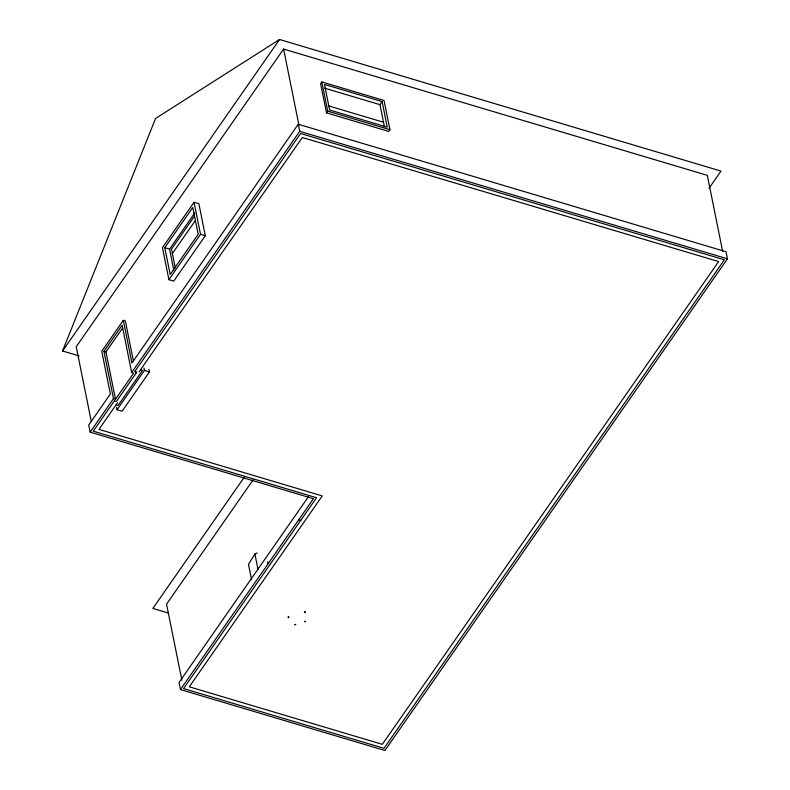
<?xml version="1.0" encoding="UTF-8"?>
<svg xmlns="http://www.w3.org/2000/svg" width="790" height="790" viewBox="0 0 790 790"><rect width="100%" height="100%" fill="white"/><g stroke="black" fill="none" stroke-linecap="round" stroke-linejoin="round"><path stroke-width="1.19" d="M79.109 355.935L62.548 350.997L155.561 118.47L279.541 39.5L721.003 171.075L709.005 188.297M257.115 553L254.913 554.017L248.475 564.317L251.576 579.732M62.548 350.997L279.541 39.5M722.672 251.497L707.327 175.35L283.59 49.059L76.225 346.721L91.344 421.663M194.044 202.28L162.444 247.645L168.902 279.66L173.711 281.102L205.311 235.726L198.863 203.721L194.044 202.28L200.502 234.294L168.902 279.66M164.764 247.685L192.78 207.454L198.181 234.265L170.166 274.486L164.764 247.685L169.573 249.117L173.8 270.091M169.573 249.117L194.794 212.915M194.458 216.164L171.489 249.136L175.291 268.027M123.329 320.335L101.752 351.303L110.363 393.993L88.727 425.05L90.159 432.13L313.433 498.688L180.466 689.561L384.937 750.5L727.452 258.824L726.02 251.733L298.274 124.247L131.93 363.025L123.329 320.335L125.334 320.938L133.461 361.257M103.944 351.333L122.134 325.223L131.673 372.534L133.678 373.137L115.488 399.246L113.484 398.644L103.944 351.333L105.949 351.935L115.488 399.246M172.368 253.531L195.347 220.558M105.949 351.935L122.746 327.83M321.826 81.943L320.622 83.671L326.507 112.871L388.71 131.407L389.914 129.678L384.029 100.478L321.826 81.943L327.712 111.133L326.507 112.871M90.159 432.13L113.484 398.644M131.673 372.534L299.696 131.328L298.274 124.247M117.503 402.781L98.977 429.385L322.251 495.932L189.284 686.806L382.33 744.338L718.633 261.579L302.313 137.49L139.079 371.813M148.984 369.503L149.468 371.912L122.085 411.225L117.048 409.724L144.432 370.411L143.948 368.002M384.434 126.805L379.97 104.665L382.093 101.614L324.493 84.441L329.647 109.998L387.248 127.17L382.093 101.614M244.327 477.13L152.865 608.418L168.201 612.991M253.076 479.925L166.542 604.153L181.898 680.299M308.505 496.624L179.044 682.471L180.466 689.561M324.72 88.194L379.97 104.665M328.265 105.781L383.515 122.252M327.712 111.133L389.914 129.678M299.696 131.328L727.452 258.824M200.502 234.294L205.311 235.726M144.432 370.411L149.468 371.912M140.492 369.779L142.496 370.382L118.105 405.408L116.091 404.806M298.729 519.8L300.733 520.393M283.59 49.059L298.946 125.205M267.642 561.868L268.007 563.714M254.913 554.017L258.014 569.422M135.367 370.707L135.87 373.166M116.555 407.324L117.048 409.724M295.657 624.426L294.897 624.692L295.657 624.426M114.402 400.816L93.26 431.162L316.533 497.72L183.566 688.584L384.019 748.337L724.351 259.791L300.615 133.5L134.774 371.567L136.779 372.169L116.406 401.419L114.402 400.816M304.979 621.256L305.049 621.809L304.979 621.256M288.617 616.862L288.004 617.059L288.301 617.74L288.903 617.553L288.617 616.862M304.989 611.756L304.377 611.944L304.663 612.635L305.276 612.438L304.989 611.756"/></g></svg>
